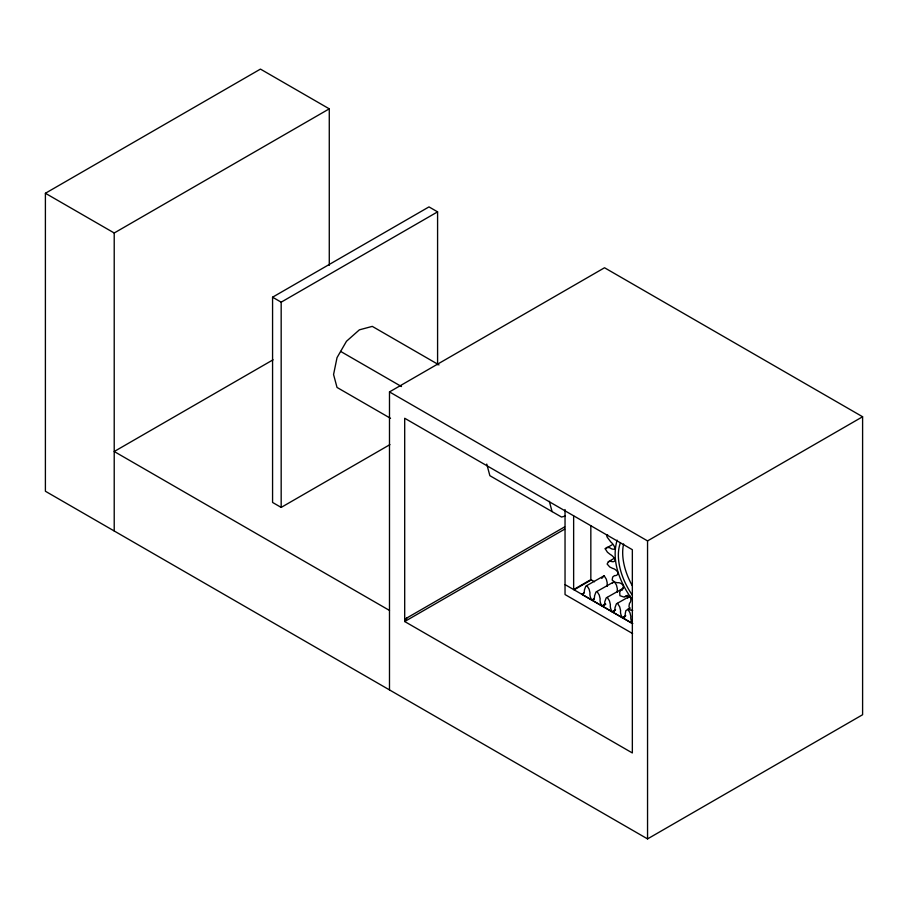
<?xml version="1.0" encoding="UTF-8"?>
<svg xmlns="http://www.w3.org/2000/svg" width="908" height="908" viewBox="0 0 908 908"><rect width="100%" height="100%" fill="white"/><g stroke="black" fill="none" stroke-linecap="round" stroke-linejoin="round"><path stroke-width="1.36" d="M617.134 540.146C610.959 560.826 620.073 582.913 632.24 599.575M601.743 578.441L604.16 575.74L606.328 579.236L607.236 582.947A7.945 4.574 60.1 0 0 607.395 586.386M612.321 583.129L614.307 581.619L616.464 585.115L617.372 588.827A7.945 4.574 60.1 0 0 617.531 592.266M622.128 590.211L622.57 589.008M406.932 617.928L404.696 621.526L632.343 752.959L632.343 549.692L404.696 418.259L404.696 621.526L564.674 529.16M627.519 595.262L624.136 597.101L619.937 595.705L619.699 592.232L620.936 589.928A7.945 4.563 59.9 0 0 623.331 585.467L621.935 584.139A7.945 4.563 59.9 0 0 617.746 582.754L615.011 582.289L612.151 580.042L612.673 577.045L614.546 575.581A7.945 4.563 59.9 0 0 618.178 572.755L616.941 571.121A7.945 4.563 59.9 0 0 612.65 568.397L609.767 566.989L607.134 564.027L608.371 561.723L610.766 561.201A7.945 4.563 59.9 0 0 615.374 560.202L614.387 558.375A7.945 4.563 59.9 0 0 610.301 554.493L607.441 552.234L605.227 548.784L607.1 547.32L609.835 547.774A7.945 4.563 59.9 0 0 615.113 548.659L614.444 546.775A7.945 4.563 59.9 0 0 610.834 541.997L607.225 537.218L606.555 535.334L607.634 534.823M622.616 588.895L623.433 587.975M605.227 548.784L612.117 544.789M608.371 561.723L614.114 558.397M389.487 689.91L389.487 391.916L604.535 267.758L862.6 416.749L862.6 714.732L647.552 838.901L45.4 491.251L45.4 193.268L260.448 69.099L329.275 108.835L329.275 265.329M45.4 193.268L114.215 232.993L329.275 108.835M389.929 444.625L281.174 507.413L272.57 502.442L272.57 297.2L428.985 206.899L437.588 211.859L437.588 364.732M272.57 297.2L281.174 302.171L437.588 211.859M273.058 359.806L114.215 451.514L389.487 610.437M404.696 619.222L564.64 526.878M389.487 391.916L647.552 540.907L862.6 416.749M594.524 581.767L590.836 579.644L573.64 589.576L573.64 515.926M574.231 589.746L591.426 579.815M594.048 598.712L591.755 600.04L581.88 594.309L582.993 593.843A7.945 4.574 60.1 0 0 584.411 589.984L585.83 586.125L604.16 575.74M581.88 594.309L584.173 592.981M605.341 603.933L601.89 605.92L592.016 600.188L593.128 599.723A7.945 4.574 60.1 0 0 594.547 595.864L595.966 592.005L614.307 581.619M592.016 600.188L594.32 598.86M615.579 609.813L612.14 611.799L602.265 606.067L603.366 605.613A7.945 4.574 60.1 0 0 604.785 601.754L606.204 597.884L623.399 588.168M602.265 606.067L605.704 604.092M603.287 605.647L605.591 604.319M625.794 615.737L622.355 617.724L612.48 611.992L613.581 611.527A7.945 4.574 60.1 0 0 615 607.668L616.418 603.809L630.163 596.068M612.48 611.992L614.773 610.664M627.803 609.257L629.97 612.741L630.867 616.453A7.945 4.574 60.1 0 0 632.626 623.626L622.752 617.905L623.853 617.44A7.945 4.574 60.1 0 0 625.271 613.581L625.873 610.641L630.095 607.929M622.752 617.905L625.045 616.577M565.4 516.016L561.53 517.049L489.866 475.679L486.756 464.067M632.694 610.437L629.959 609.972L628.983 606.249L629.494 603.264A7.945 4.563 59.9 0 0 630.504 597.475L629.04 596.545A7.945 4.563 59.9 0 0 625.215 596.59M438.995 364.902L372.28 326.381L359.375 329.842L346.47 341.283L337.027 357.639L333.565 374.539L337.027 387.444L390.531 418.327M340.625 351.407L401.495 386.547M565.037 584.604L632.604 623.614M632.604 633.557L565.037 594.547L565.037 509.547M617.531 603.343L619.699 606.839L620.595 610.551A7.945 4.574 60.1 0 0 622.355 617.724M607.316 597.43L609.472 600.914L610.38 604.626A7.945 4.574 60.1 0 0 612.14 611.799M597.078 591.539L599.235 595.035L600.143 598.747A7.945 4.574 60.1 0 0 601.89 605.92M586.931 585.66L589.099 589.156L590.007 592.867A7.945 4.574 60.1 0 0 591.755 600.04M549.317 501.273L552.075 511.601M647.552 540.907L647.552 838.901M590.836 525.823L590.836 579.644M281.174 302.171L281.174 507.413M114.215 232.993L114.215 530.976M632.297 595.08A48.657 27.989 59.9 0 1 620.425 542.836M632.274 585.671A48.657 27.989 59.9 0 1 623.626 543.949M627.78 598.156A7.945 4.574 60.1 0 1 627.507 596.34"/></g></svg>
